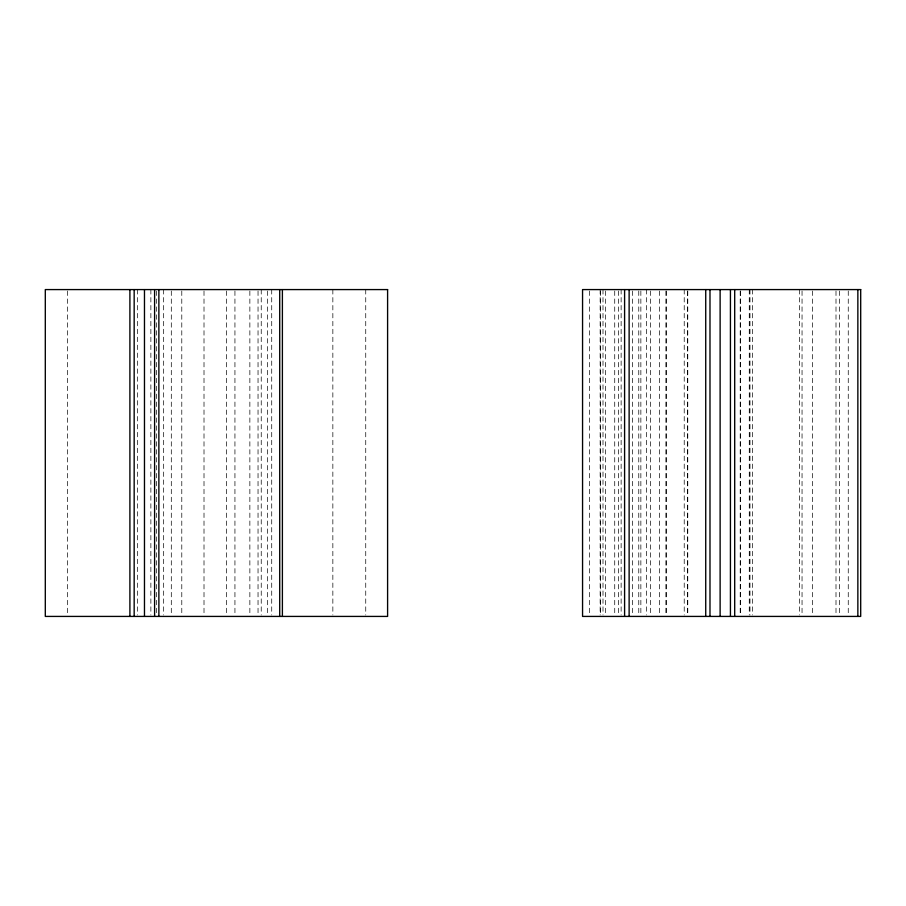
<?xml version="1.0" encoding="UTF-8"?>
<svg xmlns="http://www.w3.org/2000/svg" width="906" height="906" viewBox="0 0 906 906"><rect width="100%" height="100%" fill="white"/><g stroke="black" fill="none" stroke-linecap="round" stroke-linejoin="round"><path stroke-width="0.68" stroke-dasharray="4.53 3.4" d="M848.254 290.996L848.254 615.004M839.556 290.996L839.556 615.004M836 290.996L836 615.004M812.354 290.996L812.354 615.004M802.048 290.996L802.048 615.004M799.568 289.58L799.568 615.004M752.648 289.58L752.648 615.004M749.975 289.58L749.975 615.004M749.262 289.58L749.262 615.004M740.553 290.996L740.553 615.004M740.202 290.996L740.202 615.004M687.779 290.996L687.779 615.004M687.416 290.996L687.416 615.004M684.223 289.58L684.223 615.004M666.318 290.996L666.318 615.004M665.91 290.996L665.91 615.004M659.342 290.996L659.342 615.004M650.633 290.996L650.633 615.004M646.363 289.58L646.363 615.004M640.859 290.996L640.859 615.004M638.764 290.996L638.764 615.004M632.501 290.996L632.501 615.004M621.131 289.58L621.131 615.004M618.639 290.996L618.639 615.004M614.732 290.996L614.732 615.004M605.582 290.996L605.582 615.004M603 289.58L603 615.004M600.508 290.996L600.508 615.004M600.157 289.58L600.157 615.004M589.489 290.996L589.489 615.004M365.741 289.58L365.741 615.004M332.853 289.58L332.853 615.004M271.721 289.58L271.721 615.004M267.451 290.996L267.451 615.004M261.234 289.58L261.234 615.004M258.04 290.996L258.04 615.004M249.863 290.996L249.863 615.004M234.937 290.996L234.937 615.004M226.579 290.996L226.579 615.004M204.009 290.996L204.009 615.004M181.789 290.996L181.789 615.004M171.302 290.996L171.302 615.004M163.669 289.58L163.669 615.004M156.376 290.996L156.376 615.004M150.872 289.58L150.872 615.004M137.542 289.58L137.542 615.004M67.52 290.996L67.52 615.004"/><path stroke-width="1.36" d="M857.857 289.58L857.857 616.42M734.698 289.58L734.698 616.42M730.429 289.58L730.429 616.42M720.123 289.58L720.123 616.42M709.987 289.58L709.987 616.42M705.729 289.58L705.729 616.42M629.126 289.58L629.126 616.42M624.596 289.58L624.596 616.42M282.389 289.58L282.389 616.42M279.716 289.58L279.716 616.42M158.867 289.58L158.867 616.42M154.598 289.58L154.598 616.42M144.473 289.58L144.473 616.42M134.167 289.58L134.167 616.42M129.898 289.58L129.898 616.42M387.598 289.58L45.3 289.58L45.3 616.42L387.598 616.42L387.598 289.58M860.7 289.58L582.558 289.58L582.558 616.42L860.7 616.42L860.7 289.58"/></g></svg>
